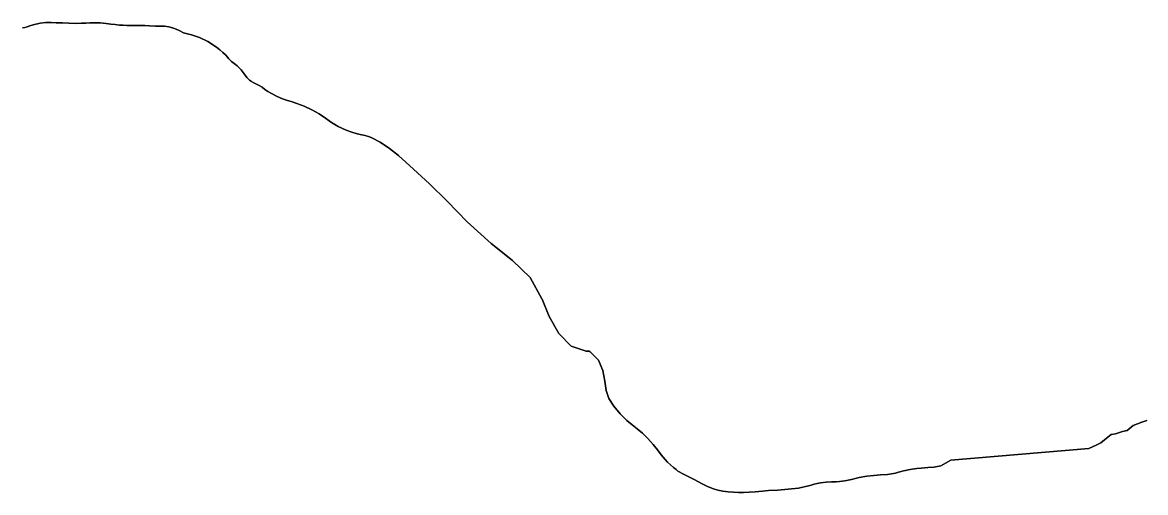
# Model space of a CAD drawing. Header units: inches. Extents: x 11258954 to 11313122, y 3645444 to 3695200.
# Drawn here: x 11267861 to 11268512, y 3673527 to 3673800 of the extents above; entities that cross this region are included whole.
import ezdxf

# ---------------------------------------------------------------- set-up
doc = ezdxf.new("R2010")
doc.units = ezdxf.units.IN
doc.header["$MEASUREMENT"] = 0
doc.layers.add('SchoolZone_Elementary', color=251, linetype='Continuous')
doc.layers.add('SchoolZone_High', color=63, linetype='Continuous')

msp = doc.modelspace()

# ---------------------------------------------------------------- linework, layer by layer
at = {"layer": 'SchoolZone_Elementary'}
for points in [[(11268513.125, 3673568.6875, 0), (11268510.3125, 3673567.75, 0), (11268507.7815, 3673566.8125, 0), (11268505.219, 3673565.8125, 0), (11268501.7355, 3673562.983, 0), (11268499.11, 3673562.267, 0), (11268495.0515, 3673561.073, 0), (11268492.426, 3673560.596, 0), (11268488.6065, 3673557.4925, 0), (11268486.4585, 3673555.8215, 0), (11268483.8325, 3673554.3895, 0), (11268479.4625, 3673552.4065, 0), (11268399.4095, 3673545.676, 0), (11268393.6015, 3673542.454, 0), (11268389.625, 3673541.625, 0), (11268386.0625, 3673541.375, 0), (11268382.219, 3673541.0625, 0), (11268379.625, 3673540.8125, 0), (11268377.0315, 3673540.5625, 0), (11268374.75, 3673540.1875, 0), (11268373.0315, 3673539.8125, 0), (11268371.969, 3673539.5, 0), (11268370.5625, 3673539.0625, 0), (11268368.969, 3673538.6875, 0), (11268367.219, 3673538.25, 0), (11268362.6565, 3673537.5, 0), (11268358.625, 3673537.125, 0), (11268354.719, 3673536.875, 0), (11268350.625, 3673536.4375, 0), (11268346.25, 3673535.625, 0), (11268341.8125, 3673534.5625, 0), (11268337.844, 3673533.6875, 0), (11268334.844, 3673533.25, 0), (11268332.8125, 3673533.1875, 0), (11268330.125, 3673533.125, 0), (11268327.0625, 3673533, 0), (11268323.844, 3673532.625, 0), (11268321.875, 3673532.25, 0), (11268320.125, 3673531.8125, 0), (11268318.469, 3673531.3125, 0), (11268316.844, 3673530.8125, 0), (11268311.094, 3673529.5625, 0), (11268304.9375, 3673528.8125, 0), (11268298.9375, 3673528.3125, 0), (11268293.625, 3673528.0625, 0), (11268291.9375, 3673527.9375, 0), (11268290.094, 3673527.8125, 0), (11268288.0625, 3673527.625, 0), (11268285.844, 3673527.4375, 0), (11268282.3125, 3673527.1875, 0), (11268279.1875, 3673527, 0), (11268276.25, 3673526.9375, 0), (11268273.219, 3673527.0625, 0), (11268270.219, 3673527.3125, 0), (11268267.125, 3673527.75, 0), (11268264.219, 3673528.375, 0), (11268261.625, 3673529.0625, 0), (11268258.219, 3673530.4375, 0), (11268254.8125, 3673532.1875, 0), (11268250.7815, 3673534.375, 0), (11268245.4375, 3673537.0625, 0), (11268243.594, 3673537.9375, 0), (11268242.219, 3673538.75, 0), (11268241.094, 3673539.4375, 0), (11268240.0315, 3673540.25, 0), (11268238.4065, 3673541.5625, 0), (11268236.6875, 3673543.0625, 0), (11268235.0315, 3673544.625, 0), (11268233.625, 3673546.0625, 0), (11268231.4065, 3673548.75, 0), (11268229.125, 3673551.6875, 0), (11268226.594, 3673554.875, 0), (11268223.625, 3673558.25, 0), (11268220.4065, 3673561.375, 0), (11268217.375, 3673563.9375, 0), (11268214.4065, 3673566.3125, 0), (11268211.4375, 3673568.8125, 0), (11268207.469, 3673572.625, 0), (11268203.8125, 3673577, 0), (11268200.969, 3673581.5625, 0), (11268199.4375, 3673586.0625, 0), (11268198.6875, 3673591.625, 0), (11268197.469, 3673597.75, 0), (11268194.9375, 3673603.6875, 0), (11268190.219, 3673608.625, 0), (11268189.625, 3673608.9375, 0), (11268189.0315, 3673609.0625, 0), (11268188.4375, 3673609.0625, 0), (11268187.844, 3673609.0625, 0), (11268179.094, 3673611.875, 0), (11268171.9065, 3673619.3125, 0), (11268166.2815, 3673629.1875, 0), (11268162.219, 3673639.25, 0), (11268162.117, 3673639.432, 0), (11268155.219, 3673651.75, 0), (11268145.0625, 3673661.5625, 0), (11268132.6875, 3673671.4375, 0), (11268118.844, 3673684.0625, 0), (11268107.0625, 3673696.125, 0), (11268096.8125, 3673706.0625, 0), (11268087.5625, 3673714.6875, 0), (11268078.844, 3673722.625, 0), (11268073.6565, 3673726.6875, 0), (11268068.1875, 3673730.25, 0), (11268063.4065, 3673732.875, 0), (11268062.1325, 3673733.437, 0), (11268059.625, 3673734.0625, 0), (11268057.594, 3673734.4375, 0), (11268054.875, 3673735.125, 0), (11268051.75, 3673736.0625, 0), (11268048.4375, 3673737.25, 0), (11268043.844, 3673739.375, 0), (11268040.0625, 3673741.6875, 0), (11268036.594, 3673744.125, 0), (11268032.844, 3673746.625, 0), (11268028.594, 3673749, 0), (11268024.1565, 3673751.125, 0), (11268019.969, 3673752.8125, 0), (11268016.625, 3673753.8125, 0), (11268014.4065, 3673754.4375, 0), (11268011.625, 3673755.4375, 0), (11268008.5315, 3673756.8125, 0), (11268005.219, 3673758.4375, 0), (11268003.125, 3673759.6875, 0), (11268001.4065, 3673760.9375, 0), (11267999.8125, 3673762.125, 0), (11267998.0315, 3673763.25, 0), (11267996.5315, 3673764, 0), (11267995, 3673764.75, 0), (11267993.5625, 3673765.5, 0), (11267992.4375, 3673766.25, 0), (11267990.9375, 3673767.8125, 0), (11267989.4375, 3673769.875, 0), (11267987.6565, 3673772.25, 0), (11267985.219, 3673774.625, 0), (11267984.2815, 3673775.375, 0), (11267983.469, 3673775.9375, 0), (11267982.719, 3673776.5, 0), (11267982.0315, 3673777.0625, 0), (11267981.469, 3673777.625, 0), (11267980.9065, 3673778.25, 0), (11267980.344, 3673778.875, 0), (11267979.844, 3673779.4375, 0), (11267978.469, 3673780.9375, 0), (11267976.9375, 3673782.375, 0), (11267975.219, 3673783.875, 0), (11267973.219, 3673785.4375, 0), (11267968.2815, 3673788.75, 0), (11267963.5, 3673791, 0), (11267958.844, 3673792.5625, 0), (11267954.219, 3673793.8125, 0), (11267952, 3673794.875, 0), (11267949.844, 3673795.8125, 0), (11267947.6875, 3673796.6875, 0), (11267945.625, 3673797.25, 0), (11267943.1875, 3673797.625, 0), (11267940.6565, 3673797.6875, 0), (11267937.8125, 3673797.6875, 0), (11267934.4375, 3673797.8125, 0), (11267931.75, 3673797.9375, 0), (11267929.5, 3673798, 0), (11267927.469, 3673798.0625, 0), (11267925.4375, 3673798.0625, 0), (11267923.4065, 3673798.0625, 0), (11267921.25, 3673798.0625, 0), (11267919.094, 3673798.125, 0), (11267917.0315, 3673798.25, 0), (11267914.5, 3673798.5, 0), (11267911.969, 3673798.8125, 0), (11267909.1875, 3673799.1875, 0), (11267905.844, 3673799.4375, 0), (11267902.594, 3673799.5625, 0), (11267899.875, 3673799.5, 0), (11267897.4375, 3673799.375, 0), (11267895.0315, 3673799.25, 0), (11267891.4375, 3673799.1875, 0), (11267887.6565, 3673799.3125, 0), (11267883.844, 3673799.4375, 0), (11267880.25, 3673799.625, 0), (11267877.2815, 3673799.75, 0), (11267874.344, 3673799.6875, 0), (11267871, 3673799.3125, 0), (11267866.844, 3673798.4375, 0), (11267864.875, 3673797.8125, 0), (11267863.344, 3673797.1875, 0), (11267862, 3673796.75, 0), (11267860.625, 3673796.625, 0)], [(11267860.625, 3673796.625, 0), (11267862, 3673796.75, 0), (11267863.344, 3673797.1875, 0), (11267864.875, 3673797.8125, 0), (11267866.844, 3673798.4375, 0), (11267871, 3673799.3125, 0), (11267874.344, 3673799.6875, 0), (11267877.2815, 3673799.75, 0), (11267880.25, 3673799.625, 0), (11267883.844, 3673799.4375, 0), (11267887.6565, 3673799.3125, 0), (11267891.4375, 3673799.1875, 0), (11267895.0315, 3673799.25, 0), (11267897.4375, 3673799.375, 0), (11267899.875, 3673799.5, 0), (11267902.594, 3673799.5625, 0), (11267905.844, 3673799.4375, 0), (11267909.1875, 3673799.1875, 0), (11267911.969, 3673798.8125, 0), (11267914.5, 3673798.5, 0), (11267917.0315, 3673798.25, 0), (11267919.094, 3673798.125, 0), (11267921.25, 3673798.0625, 0), (11267923.4065, 3673798.0625, 0), (11267925.4375, 3673798.0625, 0), (11267927.469, 3673798.0625, 0), (11267929.5, 3673798, 0), (11267931.75, 3673797.9375, 0), (11267934.4375, 3673797.8125, 0), (11267937.8125, 3673797.6875, 0), (11267940.6565, 3673797.6875, 0), (11267943.1875, 3673797.625, 0), (11267945.625, 3673797.25, 0), (11267947.6875, 3673796.6875, 0), (11267949.844, 3673795.8125, 0), (11267952, 3673794.875, 0), (11267954.219, 3673793.8125, 0), (11267958.844, 3673792.5625, 0), (11267963.5, 3673791, 0), (11267968.2815, 3673788.75, 0), (11267973.219, 3673785.4375, 0), (11267975.219, 3673783.875, 0), (11267976.9375, 3673782.375, 0), (11267978.469, 3673780.9375, 0), (11267979.844, 3673779.4375, 0), (11267980.344, 3673778.875, 0), (11267980.9065, 3673778.25, 0), (11267981.469, 3673777.625, 0), (11267982.0315, 3673777.0625, 0), (11267982.719, 3673776.5, 0), (11267983.469, 3673775.9375, 0), (11267984.2815, 3673775.375, 0), (11267985.219, 3673774.625, 0), (11267987.6565, 3673772.25, 0), (11267989.4375, 3673769.875, 0), (11267990.9375, 3673767.8125, 0), (11267992.4375, 3673766.25, 0), (11267993.5625, 3673765.5, 0), (11267995, 3673764.75, 0), (11267996.5315, 3673764, 0), (11267998.0315, 3673763.25, 0), (11267999.8125, 3673762.125, 0), (11268001.4065, 3673760.9375, 0), (11268003.125, 3673759.6875, 0), (11268005.219, 3673758.4375, 0), (11268008.5315, 3673756.8125, 0), (11268011.625, 3673755.4375, 0), (11268014.4065, 3673754.4375, 0), (11268016.625, 3673753.8125, 0), (11268019.969, 3673752.8125, 0), (11268024.1565, 3673751.125, 0), (11268028.594, 3673749, 0), (11268032.844, 3673746.625, 0), (11268036.594, 3673744.125, 0), (11268040.0625, 3673741.6875, 0), (11268043.844, 3673739.375, 0), (11268048.4375, 3673737.25, 0), (11268051.75, 3673736.0625, 0), (11268054.875, 3673735.125, 0), (11268057.594, 3673734.4375, 0), (11268059.625, 3673734.0625, 0), (11268062.1325, 3673733.437, 0), (11268063.4065, 3673732.875, 0), (11268068.1875, 3673730.25, 0), (11268073.6565, 3673726.6875, 0), (11268078.844, 3673722.625, 0), (11268087.5625, 3673714.6875, 0), (11268096.8125, 3673706.0625, 0), (11268107.0625, 3673696.125, 0), (11268118.844, 3673684.0625, 0), (11268132.6875, 3673671.4375, 0), (11268145.0625, 3673661.5625, 0), (11268155.219, 3673651.75, 0), (11268162.117, 3673639.432, 0), (11268162.219, 3673639.25, 0), (11268166.2815, 3673629.1875, 0), (11268171.9065, 3673619.3125, 0), (11268179.094, 3673611.875, 0), (11268187.844, 3673609.0625, 0), (11268188.4375, 3673609.0625, 0), (11268189.0315, 3673609.0625, 0), (11268189.625, 3673608.9375, 0), (11268190.219, 3673608.625, 0), (11268194.9375, 3673603.6875, 0), (11268197.469, 3673597.75, 0), (11268198.6875, 3673591.625, 0), (11268199.4375, 3673586.0625, 0), (11268200.969, 3673581.5625, 0), (11268203.8125, 3673577, 0), (11268207.469, 3673572.625, 0), (11268211.4375, 3673568.8125, 0), (11268214.4065, 3673566.3125, 0), (11268217.375, 3673563.9375, 0), (11268220.4065, 3673561.375, 0), (11268223.625, 3673558.25, 0), (11268226.594, 3673554.875, 0), (11268229.125, 3673551.6875, 0), (11268231.4065, 3673548.75, 0), (11268233.625, 3673546.0625, 0), (11268235.0315, 3673544.625, 0), (11268236.6875, 3673543.0625, 0), (11268238.4065, 3673541.5625, 0), (11268240.0315, 3673540.25, 0), (11268241.094, 3673539.4375, 0), (11268242.219, 3673538.75, 0), (11268243.594, 3673537.9375, 0), (11268245.4375, 3673537.0625, 0), (11268250.7815, 3673534.375, 0), (11268254.8125, 3673532.1875, 0), (11268258.219, 3673530.4375, 0), (11268261.625, 3673529.0625, 0), (11268264.219, 3673528.375, 0), (11268267.125, 3673527.75, 0), (11268270.219, 3673527.3125, 0), (11268273.219, 3673527.0625, 0), (11268276.25, 3673526.9375, 0), (11268279.1875, 3673527, 0), (11268282.3125, 3673527.1875, 0), (11268285.844, 3673527.4375, 0), (11268288.0625, 3673527.625, 0), (11268290.094, 3673527.8125, 0), (11268291.9375, 3673527.9375, 0), (11268293.625, 3673528.0625, 0), (11268298.9375, 3673528.3125, 0), (11268304.9375, 3673528.8125, 0), (11268311.094, 3673529.5625, 0), (11268316.844, 3673530.8125, 0), (11268318.469, 3673531.3125, 0), (11268320.125, 3673531.8125, 0), (11268321.875, 3673532.25, 0), (11268323.844, 3673532.625, 0), (11268327.0625, 3673533, 0), (11268330.125, 3673533.125, 0), (11268332.8125, 3673533.1875, 0), (11268334.844, 3673533.25, 0), (11268337.844, 3673533.6875, 0), (11268341.8125, 3673534.5625, 0), (11268346.25, 3673535.625, 0), (11268350.625, 3673536.4375, 0), (11268354.719, 3673536.875, 0), (11268358.625, 3673537.125, 0), (11268362.6565, 3673537.5, 0), (11268367.219, 3673538.25, 0), (11268368.969, 3673538.6875, 0), (11268370.5625, 3673539.0625, 0), (11268371.969, 3673539.5, 0), (11268373.0315, 3673539.8125, 0), (11268374.75, 3673540.1875, 0), (11268377.0315, 3673540.5625, 0), (11268379.625, 3673540.8125, 0), (11268382.219, 3673541.0625, 0), (11268386.0625, 3673541.375, 0), (11268389.625, 3673541.625, 0), (11268393.6015, 3673542.454, 0), (11268399.4095, 3673545.676, 0), (11268479.4625, 3673552.4065, 0), (11268483.8325, 3673554.3895, 0), (11268486.4585, 3673555.8215, 0), (11268488.6065, 3673557.4925, 0), (11268492.426, 3673560.596, 0), (11268495.0515, 3673561.073, 0), (11268499.11, 3673562.267, 0), (11268501.7355, 3673562.983, 0), (11268505.219, 3673565.8125, 0), (11268507.7815, 3673566.8125, 0), (11268510.3125, 3673567.75, 0), (11268513.125, 3673568.6875, 0)]]:
    msp.add_polyline3d(points, dxfattribs=at)
at = {"layer": 'SchoolZone_High'}
for points in [[(11268513.125, 3673568.6875, 0), (11268510.3125, 3673567.75, 0), (11268507.7815, 3673566.8125, 0), (11268505.219, 3673565.8125, 0), (11268501.7355, 3673562.983, 0), (11268499.11, 3673562.267, 0), (11268495.0515, 3673561.073, 0), (11268492.426, 3673560.596, 0), (11268488.6065, 3673557.4925, 0), (11268486.4585, 3673555.8215, 0), (11268483.8325, 3673554.3895, 0), (11268479.4625, 3673552.4065, 0), (11268399.4095, 3673545.676, 0), (11268393.6015, 3673542.454, 0), (11268389.625, 3673541.625, 0), (11268386.0625, 3673541.375, 0), (11268382.219, 3673541.0625, 0), (11268379.625, 3673540.8125, 0), (11268377.0315, 3673540.5625, 0), (11268374.75, 3673540.1875, 0), (11268373.0315, 3673539.8125, 0), (11268371.969, 3673539.5, 0), (11268370.5625, 3673539.0625, 0), (11268368.969, 3673538.6875, 0), (11268367.219, 3673538.25, 0), (11268362.6565, 3673537.5, 0), (11268358.625, 3673537.125, 0), (11268354.719, 3673536.875, 0), (11268350.625, 3673536.4375, 0), (11268346.25, 3673535.625, 0), (11268341.8125, 3673534.5625, 0), (11268337.844, 3673533.6875, 0), (11268334.844, 3673533.25, 0), (11268332.8125, 3673533.1875, 0), (11268330.125, 3673533.125, 0), (11268327.0625, 3673533, 0), (11268323.844, 3673532.625, 0), (11268321.875, 3673532.25, 0), (11268320.125, 3673531.8125, 0), (11268318.469, 3673531.3125, 0), (11268316.844, 3673530.8125, 0), (11268311.094, 3673529.5625, 0), (11268304.9375, 3673528.8125, 0), (11268298.9375, 3673528.3125, 0), (11268293.625, 3673528.0625, 0), (11268291.9375, 3673527.9375, 0), (11268290.094, 3673527.8125, 0), (11268288.0625, 3673527.625, 0), (11268285.844, 3673527.4375, 0), (11268282.3125, 3673527.1875, 0), (11268279.1875, 3673527, 0), (11268276.25, 3673526.9375, 0), (11268273.219, 3673527.0625, 0), (11268270.219, 3673527.3125, 0), (11268267.125, 3673527.75, 0), (11268264.219, 3673528.375, 0), (11268261.625, 3673529.0625, 0), (11268258.219, 3673530.4375, 0), (11268254.8125, 3673532.1875, 0), (11268250.7815, 3673534.375, 0), (11268245.4375, 3673537.0625, 0), (11268243.594, 3673537.9375, 0), (11268242.219, 3673538.75, 0), (11268241.094, 3673539.4375, 0), (11268240.0315, 3673540.25, 0), (11268238.4065, 3673541.5625, 0), (11268236.6875, 3673543.0625, 0), (11268235.0315, 3673544.625, 0), (11268233.625, 3673546.0625, 0), (11268231.4065, 3673548.75, 0), (11268229.125, 3673551.6875, 0), (11268226.594, 3673554.875, 0), (11268223.625, 3673558.25, 0), (11268220.4065, 3673561.375, 0), (11268217.375, 3673563.9375, 0), (11268214.4065, 3673566.3125, 0), (11268211.4375, 3673568.8125, 0), (11268207.469, 3673572.625, 0), (11268203.8125, 3673577, 0), (11268200.969, 3673581.5625, 0), (11268199.4375, 3673586.0625, 0), (11268198.6875, 3673591.625, 0), (11268197.469, 3673597.75, 0), (11268194.9375, 3673603.6875, 0), (11268190.219, 3673608.625, 0), (11268189.625, 3673608.9375, 0), (11268189.0315, 3673609.0625, 0), (11268188.4375, 3673609.0625, 0), (11268187.844, 3673609.0625, 0), (11268179.094, 3673611.875, 0), (11268171.9065, 3673619.3125, 0), (11268166.2815, 3673629.1875, 0), (11268162.219, 3673639.25, 0), (11268162.117, 3673639.432, 0), (11268155.219, 3673651.75, 0), (11268145.0625, 3673661.5625, 0), (11268132.6875, 3673671.4375, 0), (11268118.844, 3673684.0625, 0), (11268107.0625, 3673696.125, 0), (11268096.8125, 3673706.0625, 0), (11268087.5625, 3673714.6875, 0), (11268078.844, 3673722.625, 0), (11268073.6565, 3673726.6875, 0), (11268068.1875, 3673730.25, 0), (11268063.4065, 3673732.875, 0), (11268062.1325, 3673733.437, 0), (11268059.625, 3673734.0625, 0), (11268057.594, 3673734.4375, 0), (11268054.875, 3673735.125, 0), (11268051.75, 3673736.0625, 0), (11268048.4375, 3673737.25, 0), (11268043.844, 3673739.375, 0), (11268040.0625, 3673741.6875, 0), (11268036.594, 3673744.125, 0), (11268032.844, 3673746.625, 0), (11268028.594, 3673749, 0), (11268024.1565, 3673751.125, 0), (11268019.969, 3673752.8125, 0), (11268016.625, 3673753.8125, 0), (11268014.4065, 3673754.4375, 0), (11268011.625, 3673755.4375, 0), (11268008.5315, 3673756.8125, 0), (11268005.219, 3673758.4375, 0), (11268003.125, 3673759.6875, 0), (11268001.4065, 3673760.9375, 0), (11267999.8125, 3673762.125, 0), (11267998.0315, 3673763.25, 0), (11267996.5315, 3673764, 0), (11267995, 3673764.75, 0), (11267993.5625, 3673765.5, 0), (11267992.4375, 3673766.25, 0), (11267990.9375, 3673767.8125, 0), (11267989.4375, 3673769.875, 0), (11267987.6565, 3673772.25, 0), (11267985.219, 3673774.625, 0), (11267984.2815, 3673775.375, 0), (11267983.469, 3673775.9375, 0), (11267982.719, 3673776.5, 0), (11267982.0315, 3673777.0625, 0), (11267981.469, 3673777.625, 0), (11267980.9065, 3673778.25, 0), (11267980.344, 3673778.875, 0), (11267979.844, 3673779.4375, 0), (11267978.469, 3673780.9375, 0), (11267976.9375, 3673782.375, 0), (11267975.219, 3673783.875, 0), (11267973.219, 3673785.4375, 0), (11267968.2815, 3673788.75, 0), (11267963.5, 3673791, 0), (11267958.844, 3673792.5625, 0), (11267954.219, 3673793.8125, 0), (11267952, 3673794.875, 0), (11267949.844, 3673795.8125, 0), (11267947.6875, 3673796.6875, 0), (11267945.625, 3673797.25, 0), (11267943.1875, 3673797.625, 0), (11267940.6565, 3673797.6875, 0), (11267937.8125, 3673797.6875, 0), (11267934.4375, 3673797.8125, 0), (11267931.75, 3673797.9375, 0), (11267929.5, 3673798, 0), (11267927.469, 3673798.0625, 0), (11267925.4375, 3673798.0625, 0), (11267923.4065, 3673798.0625, 0), (11267921.25, 3673798.0625, 0), (11267919.094, 3673798.125, 0), (11267917.0315, 3673798.25, 0), (11267914.5, 3673798.5, 0), (11267911.969, 3673798.8125, 0), (11267909.1875, 3673799.1875, 0), (11267905.844, 3673799.4375, 0), (11267902.594, 3673799.5625, 0), (11267899.875, 3673799.5, 0), (11267897.4375, 3673799.375, 0), (11267895.0315, 3673799.25, 0), (11267891.4375, 3673799.1875, 0), (11267887.6565, 3673799.3125, 0), (11267883.844, 3673799.4375, 0), (11267880.25, 3673799.625, 0), (11267877.2815, 3673799.75, 0), (11267874.344, 3673799.6875, 0), (11267871, 3673799.3125, 0), (11267866.844, 3673798.4375, 0), (11267864.875, 3673797.8125, 0), (11267863.344, 3673797.1875, 0), (11267862, 3673796.75, 0), (11267860.625, 3673796.625, 0)], [(11267860.625, 3673796.625, 0), (11267862, 3673796.75, 0), (11267863.344, 3673797.1875, 0), (11267864.875, 3673797.8125, 0), (11267866.844, 3673798.4375, 0), (11267871, 3673799.3125, 0), (11267874.344, 3673799.6875, 0), (11267877.2815, 3673799.75, 0), (11267880.25, 3673799.625, 0), (11267883.844, 3673799.4375, 0), (11267887.6565, 3673799.3125, 0), (11267891.4375, 3673799.1875, 0), (11267895.0315, 3673799.25, 0), (11267897.4375, 3673799.375, 0), (11267899.875, 3673799.5, 0), (11267902.594, 3673799.5625, 0), (11267905.844, 3673799.4375, 0), (11267909.1875, 3673799.1875, 0), (11267911.969, 3673798.8125, 0), (11267914.5, 3673798.5, 0), (11267917.0315, 3673798.25, 0), (11267919.094, 3673798.125, 0), (11267921.25, 3673798.0625, 0), (11267923.4065, 3673798.0625, 0), (11267925.4375, 3673798.0625, 0), (11267927.469, 3673798.0625, 0), (11267929.5, 3673798, 0), (11267931.75, 3673797.9375, 0), (11267934.4375, 3673797.8125, 0), (11267937.8125, 3673797.6875, 0), (11267940.6565, 3673797.6875, 0), (11267943.1875, 3673797.625, 0), (11267945.625, 3673797.25, 0), (11267947.6875, 3673796.6875, 0), (11267949.844, 3673795.8125, 0), (11267952, 3673794.875, 0), (11267954.219, 3673793.8125, 0), (11267958.844, 3673792.5625, 0), (11267963.5, 3673791, 0), (11267968.2815, 3673788.75, 0), (11267973.219, 3673785.4375, 0), (11267975.219, 3673783.875, 0), (11267976.9375, 3673782.375, 0), (11267978.469, 3673780.9375, 0), (11267979.844, 3673779.4375, 0), (11267980.344, 3673778.875, 0), (11267980.9065, 3673778.25, 0), (11267981.469, 3673777.625, 0), (11267982.0315, 3673777.0625, 0), (11267982.719, 3673776.5, 0), (11267983.469, 3673775.9375, 0), (11267984.2815, 3673775.375, 0), (11267985.219, 3673774.625, 0), (11267987.6565, 3673772.25, 0), (11267989.4375, 3673769.875, 0), (11267990.9375, 3673767.8125, 0), (11267992.4375, 3673766.25, 0), (11267993.5625, 3673765.5, 0), (11267995, 3673764.75, 0), (11267996.5315, 3673764, 0), (11267998.0315, 3673763.25, 0), (11267999.8125, 3673762.125, 0), (11268001.4065, 3673760.9375, 0), (11268003.125, 3673759.6875, 0), (11268005.219, 3673758.4375, 0), (11268008.5315, 3673756.8125, 0), (11268011.625, 3673755.4375, 0), (11268014.4065, 3673754.4375, 0), (11268016.625, 3673753.8125, 0), (11268019.969, 3673752.8125, 0), (11268024.1565, 3673751.125, 0), (11268028.594, 3673749, 0), (11268032.844, 3673746.625, 0), (11268036.594, 3673744.125, 0), (11268040.0625, 3673741.6875, 0), (11268043.844, 3673739.375, 0), (11268048.4375, 3673737.25, 0), (11268051.75, 3673736.0625, 0), (11268054.875, 3673735.125, 0), (11268057.594, 3673734.4375, 0), (11268059.625, 3673734.0625, 0), (11268062.1325, 3673733.437, 0), (11268063.4065, 3673732.875, 0), (11268068.1875, 3673730.25, 0), (11268073.6565, 3673726.6875, 0), (11268078.844, 3673722.625, 0), (11268087.5625, 3673714.6875, 0), (11268096.8125, 3673706.0625, 0), (11268107.0625, 3673696.125, 0), (11268118.844, 3673684.0625, 0), (11268132.6875, 3673671.4375, 0), (11268145.0625, 3673661.5625, 0), (11268155.219, 3673651.75, 0), (11268162.117, 3673639.432, 0), (11268162.219, 3673639.25, 0), (11268166.2815, 3673629.1875, 0), (11268171.9065, 3673619.3125, 0), (11268179.094, 3673611.875, 0), (11268187.844, 3673609.0625, 0), (11268188.4375, 3673609.0625, 0), (11268189.0315, 3673609.0625, 0), (11268189.625, 3673608.9375, 0), (11268190.219, 3673608.625, 0), (11268194.9375, 3673603.6875, 0), (11268197.469, 3673597.75, 0), (11268198.6875, 3673591.625, 0), (11268199.4375, 3673586.0625, 0), (11268200.969, 3673581.5625, 0), (11268203.8125, 3673577, 0), (11268207.469, 3673572.625, 0), (11268211.4375, 3673568.8125, 0), (11268214.4065, 3673566.3125, 0), (11268217.375, 3673563.9375, 0), (11268220.4065, 3673561.375, 0), (11268223.625, 3673558.25, 0), (11268226.594, 3673554.875, 0), (11268229.125, 3673551.6875, 0), (11268231.4065, 3673548.75, 0), (11268233.625, 3673546.0625, 0), (11268235.0315, 3673544.625, 0), (11268236.6875, 3673543.0625, 0), (11268238.4065, 3673541.5625, 0), (11268240.0315, 3673540.25, 0), (11268241.094, 3673539.4375, 0), (11268242.219, 3673538.75, 0), (11268243.594, 3673537.9375, 0), (11268245.4375, 3673537.0625, 0), (11268250.7815, 3673534.375, 0), (11268254.8125, 3673532.1875, 0), (11268258.219, 3673530.4375, 0), (11268261.625, 3673529.0625, 0), (11268264.219, 3673528.375, 0), (11268267.125, 3673527.75, 0), (11268270.219, 3673527.3125, 0), (11268273.219, 3673527.0625, 0), (11268276.25, 3673526.9375, 0), (11268279.1875, 3673527, 0), (11268282.3125, 3673527.1875, 0), (11268285.844, 3673527.4375, 0), (11268288.0625, 3673527.625, 0), (11268290.094, 3673527.8125, 0), (11268291.9375, 3673527.9375, 0), (11268293.625, 3673528.0625, 0), (11268298.9375, 3673528.3125, 0), (11268304.9375, 3673528.8125, 0), (11268311.094, 3673529.5625, 0), (11268316.844, 3673530.8125, 0), (11268318.469, 3673531.3125, 0), (11268320.125, 3673531.8125, 0), (11268321.875, 3673532.25, 0), (11268323.844, 3673532.625, 0), (11268327.0625, 3673533, 0), (11268330.125, 3673533.125, 0), (11268332.8125, 3673533.1875, 0), (11268334.844, 3673533.25, 0), (11268337.844, 3673533.6875, 0), (11268341.8125, 3673534.5625, 0), (11268346.25, 3673535.625, 0), (11268350.625, 3673536.4375, 0), (11268354.719, 3673536.875, 0), (11268358.625, 3673537.125, 0), (11268362.6565, 3673537.5, 0), (11268367.219, 3673538.25, 0), (11268368.969, 3673538.6875, 0), (11268370.5625, 3673539.0625, 0), (11268371.969, 3673539.5, 0), (11268373.0315, 3673539.8125, 0), (11268374.75, 3673540.1875, 0), (11268377.0315, 3673540.5625, 0), (11268379.625, 3673540.8125, 0), (11268382.219, 3673541.0625, 0), (11268386.0625, 3673541.375, 0), (11268389.625, 3673541.625, 0), (11268393.6015, 3673542.454, 0), (11268399.4095, 3673545.676, 0), (11268479.4625, 3673552.4065, 0), (11268483.8325, 3673554.3895, 0), (11268486.4585, 3673555.8215, 0), (11268488.6065, 3673557.4925, 0), (11268492.426, 3673560.596, 0), (11268495.0515, 3673561.073, 0), (11268499.11, 3673562.267, 0), (11268501.7355, 3673562.983, 0), (11268505.219, 3673565.8125, 0), (11268507.7815, 3673566.8125, 0), (11268510.3125, 3673567.75, 0), (11268513.125, 3673568.6875, 0)]]:
    msp.add_polyline3d(points, dxfattribs=at)

doc.saveas('drawing.dxf')
